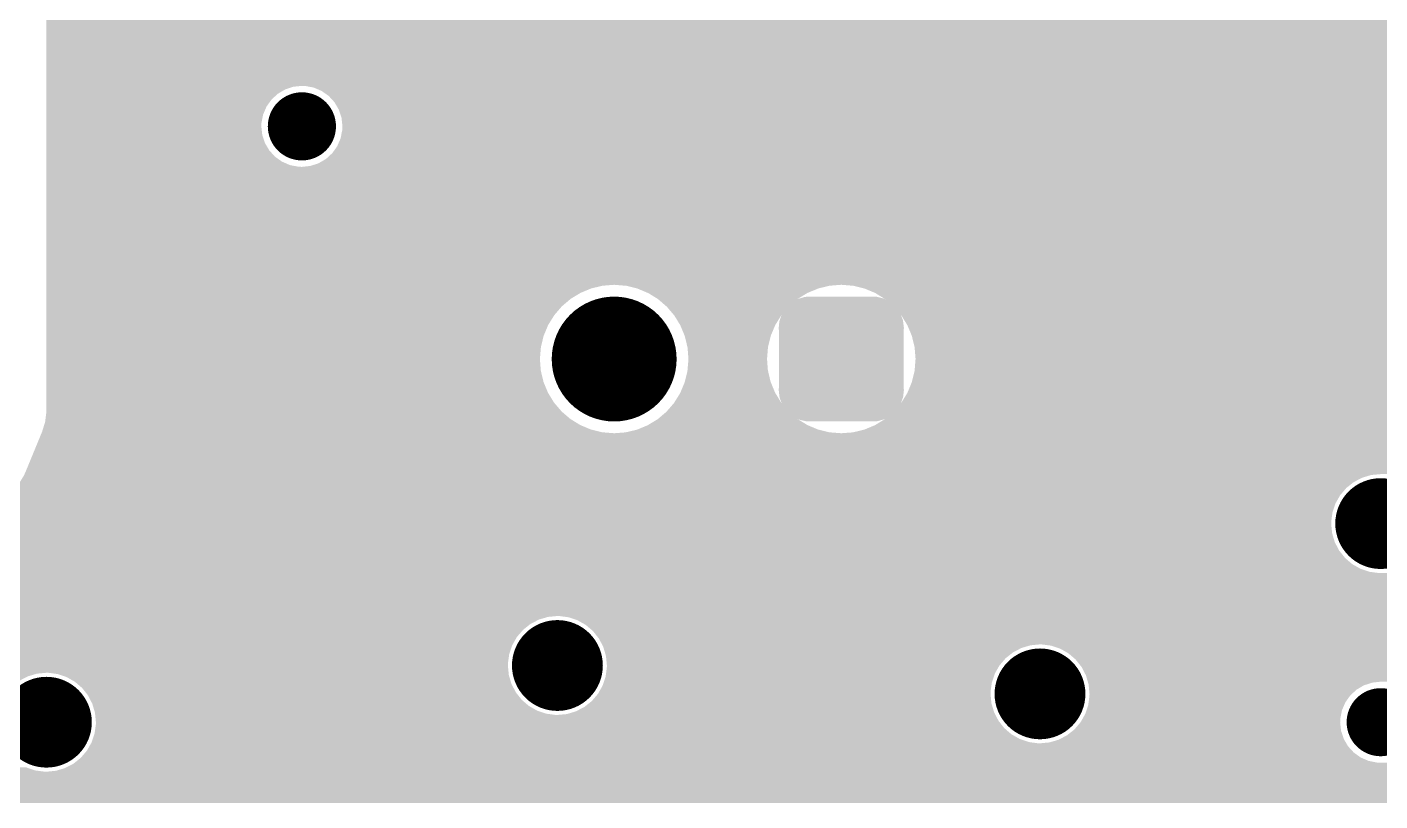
# Model space of a CAD drawing. Extents: x 295 to 953, y 10 to 290.
# Drawn here: x 672.87 to 697.84, y 159.76 to 174.05 of the extents above; entities that cross this region are included whole.
import ezdxf

# ---------------------------------------------------------------- set-up
doc = ezdxf.new("R2010")
doc.units = 0
doc.header["$LTSCALE"] = 5
doc.header["$MEASUREMENT"] = 0
doc.layers.get('0').update_dxf_attribs({"linetype": 'CONTINUOUS', "lineweight": 25})

msp = doc.modelspace()

# ---------------------------------------------------------------- linework, layer by layer
for points, const_width in [([(677.631, 172.219, 1), (678.26, 172.219, 1)], 0.629), ([(683.132, 167.923, 1), (684.284, 167.923, 1)], 1.153), ([(697.434, 164.885, 1), (698.272, 164.885, 1)], 0.838), ([(682.241, 162.265, 1), (683.08, 162.265, 1)], 0.838), ([(691.147, 161.741, 1), (691.985, 161.741, 1)], 0.838), ([(672.812, 161.218, 1), (673.65, 161.218, 1)], 0.838), ([(697.539, 161.218, 1), (698.167, 161.218, 1)], 0.629)]:
    msp.add_lwpolyline(points, format="xyb", close=True, dxfattribs=dict(const_width=const_width))
for points in [[(673.231, 173.656), (673.231, 174.449), (756.003, 173.656), (756.003, 174.449)], [(673.231, 173.64), (673.231, 173.656), (734.874, 173.64), (735.048, 173.656)], [(673.231, 173.59), (673.231, 173.64), (734.706, 173.59), (734.874, 173.64)], [(673.231, 173.51), (673.231, 173.59), (734.551, 173.51), (734.706, 173.59)], [(673.231, 173.491), (673.231, 173.51), (734.528, 173.491), (734.551, 173.51)], [(673.231, 173.474), (673.231, 173.491), (727.556, 173.474), (727.714, 173.491)], [(673.231, 173.425), (673.231, 173.474), (727.406, 173.425), (727.556, 173.474)], [(673.231, 173.345), (673.231, 173.425), (727.27, 173.345), (727.406, 173.425)], [(673.231, 173.238), (673.231, 173.345), (727.153, 173.238), (727.27, 173.345)], [(673.231, 173.109), (673.231, 173.238), (727.061, 173.109), (727.153, 173.238)], [(673.231, 172.967), (673.231, 173.109), (727, 172.967), (727.061, 173.109)], [(673.231, 172.95), (673.231, 172.967), (677.788, 172.95), (677.946, 172.967)], [(673.231, 172.901), (673.231, 172.95), (677.638, 172.901), (677.788, 172.95)], [(673.231, 172.821), (673.231, 172.901), (677.502, 172.821), (677.638, 172.901)], [(673.231, 172.714), (673.231, 172.821), (677.385, 172.714), (677.502, 172.821)], [(678.011, 172.964), (677.946, 172.967), (726.999, 172.964), (727, 172.967)], [(678.167, 172.934), (678.013, 172.964), (726.993, 172.934), (726.999, 172.964)], [(678.312, 172.871), (678.167, 172.934), (726.981, 172.871), (726.993, 172.934)], [(678.4, 172.809), (678.312, 172.871), (726.969, 172.809), (726.981, 172.871)], [(678.441, 172.78), (678.4, 172.809), (726.967, 172.78), (726.969, 172.809)], [(678.475, 172.743), (678.441, 172.78), (726.966, 172.743), (726.967, 172.78)], [(673.231, 172.585), (673.231, 172.714), (677.293, 172.585), (677.385, 172.714)], [(673.231, 172.44), (673.231, 172.585), (677.231, 172.44), (677.293, 172.585)], [(678.548, 172.663), (678.475, 172.743), (726.974, 172.663), (726.966, 172.743)], [(678.593, 172.586), (678.548, 172.663), (726.982, 172.586), (726.974, 172.663)], [(678.628, 172.526), (678.593, 172.586), (727.002, 172.526), (726.982, 172.586)], [(678.658, 172.435), (678.628, 172.526), (727.032, 172.435), (727.002, 172.526)], [(673.231, 172.285), (673.231, 172.44), (677.2, 172.285), (677.231, 172.44)], [(673.231, 172.219), (673.231, 172.285), (677.197, 172.219), (677.2, 172.285)], [(678.677, 172.376), (678.658, 172.435), (727.066, 172.376), (727.032, 172.435)], [(678.685, 172.299), (678.677, 172.376), (727.112, 172.299), (727.066, 172.376)], [(678.694, 172.219), (678.685, 172.299), (727.185, 172.219), (727.112, 172.299)], [(673.231, 172.062), (673.231, 172.219), (677.214, 172.062), (677.197, 172.219)], [(673.231, 171.911), (673.231, 172.062), (677.264, 171.911), (677.214, 172.062)], [(678.66, 171.998), (678.666, 172.028), (727.647, 171.998), (727.493, 172.028)], [(678.666, 172.028), (678.678, 172.091), (727.493, 172.028), (727.347, 172.091)], [(678.678, 172.091), (678.691, 172.153), (727.347, 172.091), (727.259, 172.153)], [(678.691, 172.153), (678.692, 172.182), (727.259, 172.153), (727.218, 172.182)], [(678.692, 172.182), (678.694, 172.219), (727.218, 172.182), (727.185, 172.219)], [(673.231, 171.775), (673.231, 171.911), (677.344, 171.775), (677.264, 171.911)], [(673.231, 171.658), (673.231, 171.775), (677.45, 171.658), (677.344, 171.775)], [(678.506, 171.724), (678.581, 171.829), (756.003, 171.724), (756.003, 171.829)], [(678.581, 171.829), (678.582, 171.83), (735.048, 171.829), (735.014, 171.83)], [(678.582, 171.83), (678.598, 171.853), (735.014, 171.83), (734.844, 171.853)], [(678.598, 171.853), (678.622, 171.909), (734.84, 171.853), (734.675, 171.909)], [(678.598, 171.853), (678.598, 171.853), (734.844, 171.853), (734.84, 171.853)], [(678.622, 171.909), (678.659, 171.995), (734.675, 171.909), (734.524, 171.995)], [(678.659, 171.995), (678.66, 171.998), (727.714, 171.995), (727.648, 171.998)], [(678.66, 171.998), (678.66, 171.998), (727.648, 171.998), (727.647, 171.998)], [(673.231, 171.567), (673.231, 171.658), (677.579, 171.567), (677.45, 171.658)], [(673.231, 171.504), (673.231, 171.567), (677.725, 171.504), (677.579, 171.567)], [(678.124, 171.495), (678.253, 171.537), (738.373, 171.495), (738.517, 171.537)], [(678.253, 171.537), (678.265, 171.544), (738.517, 171.537), (738.541, 171.544)], [(678.265, 171.544), (678.294, 171.561), (738.541, 171.544), (738.715, 171.561)], [(678.294, 171.561), (678.39, 171.617), (756.003, 171.561), (756.003, 171.617)], [(678.39, 171.617), (678.506, 171.724), (756.003, 171.617), (756.003, 171.724)], [(673.231, 171.474), (673.231, 171.504), (677.88, 171.474), (677.725, 171.504)], [(673.231, 171.471), (673.231, 171.474), (677.946, 171.471), (677.88, 171.474)], [(673.231, 171.414), (673.231, 171.471), (738.218, 171.414), (738.328, 171.471)], [(673.231, 171.305), (673.231, 171.414), (738.081, 171.305), (738.218, 171.414)], [(673.231, 171.173), (673.231, 171.305), (737.968, 171.173), (738.081, 171.305)], [(677.946, 171.471), (678.103, 171.488), (738.328, 171.471), (738.36, 171.488)], [(678.103, 171.488), (678.124, 171.495), (738.36, 171.488), (738.373, 171.495)], [(673.231, 171.021), (673.231, 171.173), (737.881, 171.021), (737.968, 171.173)], [(673.231, 170.855), (673.231, 171.021), (737.825, 170.855), (737.881, 171.021)], [(673.231, 170.682), (673.231, 170.855), (737.802, 170.682), (737.825, 170.855)], [(673.231, 170.647), (673.231, 170.682), (737.801, 170.647), (737.802, 170.682)], [(673.231, 170.473), (673.231, 170.647), (737.818, 170.473), (737.801, 170.647)], [(673.231, 170.306), (673.231, 170.473), (737.868, 170.306), (737.818, 170.473)], [(673.231, 170.151), (673.231, 170.306), (737.948, 170.151), (737.868, 170.306)], [(673.231, 170.014), (673.231, 170.151), (738.057, 170.014), (737.948, 170.151)], [(673.231, 169.9), (673.231, 170.014), (738.19, 169.9), (738.057, 170.014)], [(673.231, 169.813), (673.231, 169.9), (738.342, 169.813), (738.19, 169.9)], [(673.231, 169.758), (673.231, 169.813), (738.507, 169.758), (738.342, 169.813)], [(673.231, 169.734), (673.231, 169.758), (738.681, 169.734), (738.507, 169.758)], [(673.231, 169.465), (673.231, 169.734), (756.003, 169.465), (756.003, 169.734)], [(673.231, 169.734), (673.231, 169.734), (738.715, 169.734), (738.681, 169.734)], [(673.231, 169.449), (673.231, 169.465), (718.634, 169.449), (718.808, 169.465)], [(673.231, 169.399), (673.231, 169.449), (718.466, 169.399), (718.634, 169.449)], [(673.231, 169.319), (673.231, 169.399), (718.311, 169.319), (718.466, 169.399)], [(673.231, 169.294), (673.231, 169.319), (718.28, 169.294), (718.311, 169.319)], [(673.231, 169.277), (673.231, 169.294), (683.495, 169.277), (683.708, 169.294)], [(673.231, 169.227), (673.231, 169.277), (683.286, 169.227), (683.495, 169.277)], [(683.913, 169.277), (683.708, 169.294), (687.686, 169.277), (687.899, 169.294)], [(683.93, 169.276), (683.913, 169.277), (687.68, 169.276), (687.686, 169.277)], [(684.127, 169.227), (683.93, 169.276), (687.477, 169.227), (687.68, 169.276)], [(688.121, 169.276), (687.899, 169.294), (718.257, 169.276), (718.28, 169.294)], [(688.329, 169.224), (688.121, 169.276), (718.192, 169.224), (718.257, 169.276)], [(673.231, 169.145), (673.231, 169.227), (683.088, 169.145), (683.286, 169.227)], [(673.231, 169.034), (673.231, 169.145), (682.905, 169.034), (683.088, 169.145)], [(673.231, 168.895), (673.231, 169.034), (682.742, 168.895), (682.905, 169.034)], [(684.138, 169.224), (684.127, 169.227), (687.471, 169.224), (687.477, 169.227)], [(684.326, 169.145), (684.138, 169.224), (687.279, 169.145), (687.471, 169.224)], [(684.336, 169.142), (684.326, 169.145), (687.273, 169.142), (687.279, 169.145)], [(684.51, 169.034), (684.336, 169.142), (687.096, 169.034), (687.273, 169.142)], [(684.518, 169.029), (684.51, 169.034), (687.091, 169.029), (687.096, 169.034)], [(684.673, 168.895), (684.518, 169.029), (686.933, 168.895), (687.091, 169.029)], [(686.997, 168.975), (687.098, 169.033), (688.805, 168.975), (688.696, 169.033)], [(687.098, 169.033), (687.123, 169.04), (688.696, 169.033), (688.683, 169.04)], [(687.123, 169.04), (687.231, 169.071), (688.683, 169.04), (688.559, 169.071)], [(687.231, 169.071), (687.307, 169.073), (688.559, 169.071), (688.548, 169.073)], [(687.307, 169.073), (687.37, 169.076), (688.548, 169.073), (688.428, 169.076)], [(688.364, 169.21), (688.329, 169.224), (718.174, 169.21), (718.192, 169.224)], [(688.527, 169.142), (688.364, 169.21), (718.115, 169.142), (718.174, 169.21)], [(688.631, 169.077), (688.527, 169.142), (718.06, 169.077), (718.115, 169.142)], [(688.709, 169.029), (688.631, 169.077), (718.033, 169.029), (718.06, 169.077)], [(688.829, 168.925), (688.709, 169.029), (717.974, 168.925), (718.033, 169.029)], [(673.231, 168.733), (673.231, 168.895), (682.603, 168.733), (682.742, 168.895)], [(684.68, 168.889), (684.673, 168.895), (686.928, 168.889), (686.933, 168.895)], [(684.813, 168.733), (684.68, 168.889), (686.794, 168.733), (686.928, 168.889)], [(686.802, 168.752), (686.813, 168.769), (688.994, 168.752), (688.988, 168.769)], [(686.813, 168.769), (686.877, 168.869), (688.988, 168.769), (688.919, 168.869)], [(686.877, 168.869), (686.892, 168.883), (688.919, 168.869), (688.909, 168.883)], [(686.892, 168.883), (686.977, 168.964), (688.909, 168.883), (688.818, 168.964)], [(686.977, 168.964), (686.997, 168.975), (688.818, 168.964), (688.805, 168.975)], [(688.871, 168.889), (688.829, 168.925), (717.962, 168.889), (717.974, 168.925)], [(688.981, 168.76), (688.871, 168.889), (717.918, 168.76), (717.962, 168.889)], [(673.231, 168.551), (673.231, 168.733), (682.49, 168.551), (682.603, 168.733)], [(673.231, 168.353), (673.231, 168.551), (682.407, 168.353), (682.49, 168.551)], [(684.819, 168.726), (684.813, 168.733), (686.789, 168.726), (686.794, 168.733)], [(684.926, 168.551), (684.819, 168.726), (686.681, 168.551), (686.789, 168.726)], [(684.93, 168.543), (684.926, 168.551), (686.678, 168.543), (686.681, 168.551)], [(685.009, 168.353), (684.93, 168.543), (686.598, 168.353), (686.678, 168.543)], [(686.745, 168.502), (686.757, 168.621), (689.054, 168.502), (689.039, 168.621)], [(686.757, 168.621), (686.763, 168.639), (689.039, 168.621), (689.037, 168.639)], [(686.763, 168.639), (686.802, 168.752), (689.037, 168.639), (688.994, 168.752)], [(689.01, 168.726), (688.981, 168.76), (717.914, 168.726), (717.918, 168.76)], [(689.095, 168.586), (689.01, 168.726), (717.895, 168.586), (717.914, 168.726)], [(689.116, 168.552), (689.095, 168.586), (717.894, 168.552), (717.895, 168.586)], [(689.121, 168.543), (689.116, 168.552), (717.895, 168.543), (717.894, 168.552)], [(689.19, 168.378), (689.121, 168.543), (717.911, 168.378), (717.895, 168.543)], [(673.231, 168.145), (673.231, 168.353), (682.356, 168.145), (682.407, 168.353)], [(685.012, 168.345), (685.009, 168.353), (686.596, 168.345), (686.598, 168.353)], [(685.06, 168.145), (685.012, 168.345), (686.547, 168.145), (686.596, 168.345)], [(686.747, 168.454), (686.745, 168.502), (689.052, 168.454), (689.054, 168.502)], [(686.747, 168.452), (686.747, 168.454), (689.052, 168.452), (689.052, 168.454)], [(686.747, 167.394), (686.747, 168.452), (689.052, 167.394), (689.052, 168.452)], [(689.203, 168.345), (689.19, 168.378), (717.921, 168.345), (717.911, 168.378)], [(689.235, 168.21), (689.203, 168.345), (717.96, 168.21), (717.921, 168.345)], [(673.231, 167.923), (673.231, 168.145), (682.338, 167.923), (682.356, 168.145)], [(685.062, 168.137), (685.06, 168.145), (686.546, 168.137), (686.547, 168.145)], [(685.079, 167.923), (685.062, 168.137), (686.529, 167.923), (686.546, 168.137)], [(689.253, 168.137), (689.235, 168.21), (717.999, 168.137), (717.96, 168.21)], [(689.259, 168.055), (689.253, 168.137), (718.041, 168.055), (717.999, 168.137)], [(689.27, 167.923), (689.259, 168.055), (718.146, 167.923), (718.041, 168.055)], [(673.231, 167.71), (673.231, 167.923), (682.354, 167.71), (682.338, 167.923)], [(685.061, 167.71), (685.079, 167.923), (686.545, 167.71), (686.529, 167.923)], [(689.253, 167.718), (689.26, 167.804), (718.434, 167.718), (718.282, 167.804)], [(689.26, 167.804), (689.269, 167.918), (718.282, 167.804), (718.15, 167.918)], [(689.269, 167.918), (689.27, 167.923), (718.15, 167.918), (718.146, 167.923)], [(673.231, 167.501), (673.231, 167.71), (682.404, 167.501), (682.354, 167.71)], [(685.011, 167.501), (685.061, 167.701), (686.595, 167.501), (686.548, 167.701)], [(685.061, 167.701), (685.061, 167.71), (686.548, 167.701), (686.545, 167.71)], [(689.2, 167.493), (689.236, 167.638), (756.003, 167.493), (756.003, 167.638)], [(689.236, 167.639), (689.242, 167.662), (718.773, 167.639), (718.6, 167.662)], [(689.236, 167.638), (689.236, 167.639), (718.808, 167.638), (718.773, 167.639)], [(689.242, 167.662), (689.252, 167.701), (718.6, 167.662), (718.484, 167.701)], [(689.252, 167.701), (689.253, 167.718), (718.484, 167.701), (718.434, 167.718)], [(673.231, 167.303), (673.231, 167.501), (682.486, 167.303), (682.404, 167.501)], [(673.231, 167.12), (673.231, 167.303), (682.597, 167.12), (682.486, 167.303)], [(684.818, 167.12), (684.927, 167.296), (686.788, 167.12), (686.682, 167.296)], [(684.927, 167.296), (684.93, 167.303), (686.682, 167.296), (686.677, 167.303)], [(684.93, 167.303), (685.009, 167.493), (686.677, 167.303), (686.599, 167.493)], [(685.009, 167.493), (685.011, 167.501), (686.599, 167.493), (686.595, 167.501)], [(686.745, 167.345), (686.747, 167.393), (689.054, 167.345), (689.052, 167.393)], [(686.759, 167.226), (686.745, 167.345), (689.041, 167.226), (689.054, 167.345)], [(686.747, 167.393), (686.747, 167.394), (689.052, 167.393), (689.052, 167.394)], [(689.005, 167.113), (689.118, 167.296), (756.003, 167.113), (756.003, 167.296)], [(689.118, 167.296), (689.2, 167.493), (756.003, 167.296), (756.003, 167.493)], [(673.231, 166.98), (673.231, 167.12), (682.717, 166.98), (682.597, 167.12)], [(684.679, 166.957), (684.814, 167.113), (686.927, 166.957), (686.794, 167.113)], [(684.814, 167.113), (684.818, 167.12), (686.794, 167.113), (686.788, 167.12)], [(686.761, 167.207), (686.759, 167.226), (689.035, 167.207), (689.041, 167.226)], [(686.804, 167.095), (686.761, 167.207), (688.997, 167.095), (689.035, 167.207)], [(686.81, 167.077), (686.804, 167.095), (688.986, 167.077), (688.997, 167.095)], [(686.879, 166.978), (686.81, 167.077), (688.922, 166.978), (688.986, 167.077)], [(688.865, 166.951), (689.005, 167.113), (756.003, 166.951), (756.003, 167.113)], [(673.207, 166.76), (673.214, 166.817), (682.992, 166.76), (682.899, 166.817)], [(673.214, 166.817), (673.23, 166.945), (682.899, 166.817), (682.75, 166.945)], [(673.23, 166.957), (673.231, 166.98), (682.736, 166.957), (682.717, 166.98)], [(673.23, 166.945), (673.23, 166.957), (682.75, 166.945), (682.736, 166.957)], [(684.334, 166.705), (684.511, 166.812), (687.272, 166.705), (687.098, 166.812)], [(684.511, 166.812), (684.517, 166.817), (687.098, 166.812), (687.09, 166.817)], [(684.517, 166.817), (684.674, 166.951), (687.09, 166.817), (686.934, 166.951)], [(684.674, 166.951), (684.679, 166.957), (686.934, 166.951), (686.927, 166.957)], [(686.889, 166.963), (686.879, 166.978), (688.906, 166.963), (688.922, 166.978)], [(686.98, 166.882), (686.889, 166.963), (688.821, 166.882), (688.906, 166.963)], [(686.993, 166.871), (686.98, 166.882), (688.801, 166.871), (688.821, 166.882)], [(687.102, 166.813), (686.993, 166.871), (688.701, 166.813), (688.801, 166.871)], [(687.116, 166.806), (687.102, 166.813), (688.675, 166.806), (688.701, 166.813)], [(687.24, 166.776), (687.116, 166.806), (688.567, 166.776), (688.675, 166.806)], [(687.25, 166.773), (687.24, 166.776), (688.492, 166.773), (688.567, 166.776)], [(687.37, 166.771), (687.25, 166.773), (688.428, 166.771), (688.492, 166.773)], [(688.519, 166.701), (688.702, 166.812), (756.003, 166.701), (756.003, 166.812)], [(688.702, 166.812), (688.865, 166.951), (756.003, 166.812), (756.003, 166.951)], [(672.846, 165.839), (673.14, 166.553), (756.003, 165.839), (756.003, 166.553)], [(673.14, 166.553), (673.147, 166.571), (683.708, 166.553), (683.486, 166.571)], [(673.147, 166.571), (673.152, 166.581), (683.486, 166.571), (683.446, 166.581)], [(673.152, 166.581), (673.164, 166.622), (683.446, 166.581), (683.278, 166.622)], [(673.164, 166.622), (673.19, 166.705), (683.278, 166.622), (683.081, 166.705)], [(673.19, 166.705), (673.207, 166.76), (683.081, 166.705), (682.992, 166.76)], [(683.708, 166.553), (683.922, 166.569), (687.899, 166.553), (687.694, 166.569)], [(683.922, 166.569), (683.927, 166.571), (687.694, 166.569), (687.677, 166.571)], [(683.927, 166.571), (684.13, 166.619), (687.677, 166.571), (687.48, 166.619)], [(684.13, 166.619), (684.137, 166.622), (687.48, 166.619), (687.469, 166.622)], [(684.137, 166.622), (684.328, 166.701), (687.469, 166.622), (687.281, 166.701)], [(684.328, 166.701), (684.334, 166.705), (687.281, 166.701), (687.272, 166.705)], [(687.899, 166.553), (688.113, 166.569), (756.003, 166.553), (756.003, 166.569)], [(688.113, 166.569), (688.321, 166.619), (756.003, 166.569), (756.003, 166.619)], [(688.321, 166.619), (688.519, 166.701), (756.003, 166.619), (756.003, 166.701)], [(672.814, 165.77), (672.82, 165.782), (697.638, 165.77), (697.679, 165.782)], [(672.82, 165.782), (672.827, 165.798), (697.679, 165.782), (697.853, 165.798)], [(672.827, 165.798), (672.846, 165.839), (756.003, 165.798), (756.003, 165.839)], [(672.59, 165.471), (672.655, 165.543), (697.158, 165.471), (697.219, 165.543)], [(672.655, 165.543), (672.716, 165.61), (697.219, 165.543), (697.304, 165.61)], [(672.716, 165.61), (672.741, 165.651), (697.304, 165.61), (697.356, 165.651)], [(672.741, 165.651), (672.791, 165.732), (697.356, 165.651), (697.511, 165.732)], [(672.791, 165.732), (672.814, 165.77), (697.511, 165.732), (697.638, 165.77)], [(672.276, 165.27), (672.443, 165.356), (697.026, 165.27), (697.075, 165.356)], [(672.443, 165.356), (672.512, 165.41), (697.075, 165.356), (697.105, 165.41)], [(672.512, 165.41), (672.59, 165.471), (697.105, 165.41), (697.158, 165.471)], [(671.535, 164.964), (671.846, 165.092), (696.946, 164.964), (696.963, 165.092)], [(671.846, 165.092), (672.248, 165.258), (696.963, 165.092), (697.019, 165.258)], [(672.248, 165.258), (672.276, 165.27), (697.019, 165.258), (697.026, 165.27)], [(641.814, 164.711), (641.861, 164.822), (696.956, 164.711), (696.945, 164.822)], [(641.861, 164.822), (642.009, 164.885), (696.945, 164.822), (696.939, 164.885)], [(671.135, 164.885), (671.322, 164.901), (696.939, 164.885), (696.94, 164.901)], [(671.322, 164.901), (671.386, 164.919), (696.94, 164.901), (696.94, 164.919)], [(671.386, 164.919), (671.502, 164.951), (696.94, 164.919), (696.944, 164.951)], [(671.502, 164.951), (671.535, 164.964), (696.944, 164.951), (696.946, 164.964)], [(641.798, 164.673), (641.814, 164.711), (696.967, 164.673), (696.956, 164.711)], [(641.798, 164.543), (641.798, 164.673), (697.005, 164.543), (696.967, 164.673)], [(641.798, 164.48), (641.798, 164.543), (697.038, 164.48), (697.005, 164.543)], [(667.848, 164.477), (667.782, 164.48), (697.04, 164.477), (697.038, 164.48)], [(668.003, 164.447), (667.848, 164.477), (697.055, 164.447), (697.04, 164.477)], [(668.141, 164.388), (668.003, 164.447), (697.086, 164.388), (697.055, 164.447)], [(668.149, 164.384), (668.141, 164.388), (697.089, 164.384), (697.086, 164.388)], [(668.278, 164.293), (668.149, 164.384), (697.162, 164.293), (697.089, 164.384)], [(668.316, 164.251), (668.278, 164.293), (697.195, 164.251), (697.162, 164.293)], [(668.384, 164.176), (668.316, 164.251), (697.282, 164.176), (697.195, 164.251)], [(668.407, 164.137), (668.384, 164.176), (697.327, 164.137), (697.282, 164.176)], [(668.458, 164.051), (668.407, 164.137), (697.479, 164.051), (697.327, 164.137)], [(668.464, 164.04), (668.458, 164.051), (697.513, 164.04), (697.479, 164.051)], [(668.479, 163.995), (668.464, 164.04), (697.645, 163.995), (697.513, 164.04)], [(668.487, 163.972), (668.479, 163.995), (697.818, 163.972), (697.645, 163.995)], [(668.487, 163.971), (668.487, 163.972), (697.853, 163.971), (697.818, 163.972)], [(668.505, 163.915), (668.487, 163.971), (715.221, 163.915), (715.316, 163.971)], [(668.514, 163.889), (668.505, 163.915), (715.192, 163.889), (715.221, 163.915)], [(668.522, 163.808), (668.514, 163.889), (715.104, 163.808), (715.192, 163.889)], [(668.531, 163.732), (668.522, 163.808), (715.05, 163.732), (715.104, 163.808)], [(668.497, 163.511), (668.502, 163.534), (714.945, 163.511), (714.95, 163.534)], [(668.502, 163.534), (668.528, 163.666), (714.95, 163.534), (715.007, 163.666)], [(668.528, 163.679), (668.531, 163.732), (715.012, 163.679), (715.05, 163.732)], [(668.528, 163.666), (668.528, 163.679), (715.007, 163.666), (715.012, 163.679)], [(668.343, 163.237), (668.397, 163.313), (714.925, 163.237), (714.916, 163.313)], [(668.397, 163.313), (668.435, 163.366), (714.916, 163.313), (714.919, 163.366)], [(668.435, 163.366), (668.44, 163.379), (714.919, 163.366), (714.919, 163.379)], [(668.44, 163.379), (668.497, 163.511), (714.919, 163.379), (714.945, 163.511)], [(667.94, 163.001), (668.035, 163.032), (682.124, 163.001), (682.164, 163.032)], [(668.035, 163.032), (668.09, 163.05), (682.164, 163.032), (682.199, 163.05)], [(668.09, 163.05), (668.197, 163.113), (682.199, 163.05), (682.319, 163.113)], [(668.197, 163.113), (668.226, 163.13), (682.319, 163.113), (682.378, 163.13)], [(668.226, 163.13), (668.262, 163.162), (682.378, 163.13), (682.486, 163.162)], [(668.262, 163.162), (668.28, 163.179), (682.486, 163.162), (682.66, 163.179)], [(668.28, 163.179), (668.343, 163.237), (714.931, 163.179), (714.925, 163.237)], [(682.695, 163.178), (682.66, 163.179), (714.931, 163.178), (714.931, 163.179)], [(682.862, 163.156), (682.695, 163.178), (714.933, 163.156), (714.931, 163.178)], [(682.868, 163.155), (682.862, 163.156), (714.933, 163.155), (714.933, 163.156)], [(683.034, 163.099), (682.868, 163.155), (714.952, 163.099), (714.933, 163.155)], [(683.186, 163.013), (683.034, 163.099), (714.98, 163.013), (714.952, 163.099)], [(641.798, 162.923), (641.798, 162.984), (682.027, 162.923), (682.103, 162.984)], [(641.798, 162.791), (641.798, 162.923), (681.913, 162.791), (682.027, 162.923)], [(641.798, 162.639), (641.798, 162.791), (681.827, 162.639), (681.913, 162.791)], [(667.782, 162.984), (667.94, 163.001), (682.103, 162.984), (682.124, 163.001)], [(683.194, 163.006), (683.186, 163.013), (714.983, 163.006), (714.98, 163.013)], [(683.319, 162.899), (683.194, 163.006), (715.045, 162.899), (714.983, 163.006)], [(683.342, 162.869), (683.319, 162.899), (715.063, 162.869), (715.045, 162.899)], [(683.427, 162.762), (683.342, 162.869), (715.16, 162.762), (715.063, 162.869)], [(641.798, 162.473), (641.798, 162.639), (681.771, 162.473), (681.827, 162.639)], [(683.432, 162.752), (683.427, 162.762), (715.169, 162.752), (715.16, 162.762)], [(683.48, 162.661), (683.432, 162.752), (715.298, 162.661), (715.169, 162.752)], [(683.483, 162.655), (683.48, 162.661), (715.312, 162.655), (715.298, 162.661)], [(683.492, 162.638), (683.483, 162.655), (691.392, 162.638), (691.566, 162.655)], [(683.508, 162.607), (683.492, 162.638), (691.286, 162.607), (691.392, 162.638)], [(683.513, 162.589), (683.508, 162.607), (691.225, 162.589), (691.286, 162.607)], [(683.537, 162.508), (683.513, 162.589), (691.07, 162.508), (691.225, 162.589)], [(691.601, 162.654), (691.566, 162.655), (715.313, 162.654), (715.312, 162.655)], [(691.774, 162.631), (691.601, 162.654), (715.367, 162.631), (715.313, 162.654)], [(691.871, 162.598), (691.774, 162.631), (715.444, 162.598), (715.367, 162.631)], [(691.94, 162.575), (691.871, 162.598), (715.561, 162.575), (715.444, 162.598)], [(691.953, 162.568), (691.94, 162.575), (715.599, 162.568), (715.561, 162.575)], [(691.958, 162.565), (691.953, 162.568), (715.665, 162.565), (715.599, 162.568)], [(692.092, 162.489), (691.958, 162.565), (756.003, 162.489), (756.003, 162.565)], [(641.798, 162.3), (641.798, 162.473), (681.747, 162.3), (681.771, 162.473)], [(641.798, 162.265), (641.798, 162.3), (681.747, 162.265), (681.747, 162.3)], [(683.557, 162.439), (683.537, 162.508), (690.983, 162.439), (691.07, 162.508)], [(683.561, 162.4), (683.557, 162.439), (690.933, 162.4), (690.983, 162.439)], [(683.574, 162.267), (683.561, 162.4), (690.819, 162.267), (690.933, 162.4)], [(692.224, 162.375), (692.092, 162.489), (756.003, 162.375), (756.003, 162.489)], [(692.333, 162.238), (692.224, 162.375), (756.003, 162.238), (756.003, 162.375)], [(641.798, 162.131), (641.798, 162.265), (681.76, 162.131), (681.747, 162.265)], [(641.798, 162.114), (641.798, 162.131), (673.057, 162.114), (673.231, 162.131)], [(641.798, 162.065), (641.798, 162.114), (672.889, 162.065), (673.057, 162.114)], [(641.798, 161.984), (641.798, 162.065), (672.734, 161.984), (672.889, 162.065)], [(673.438, 162.107), (673.265, 162.131), (681.762, 162.107), (681.76, 162.131)], [(673.486, 162.091), (673.438, 162.107), (681.764, 162.091), (681.762, 162.107)], [(673.604, 162.051), (673.486, 162.091), (681.775, 162.051), (681.764, 162.091)], [(673.756, 161.965), (673.604, 162.051), (681.801, 161.965), (681.775, 162.051)], [(683.514, 161.949), (683.55, 162.058), (690.677, 161.949), (690.713, 162.058)], [(683.55, 162.058), (683.558, 162.115), (690.713, 162.058), (690.732, 162.115)], [(683.558, 162.115), (683.573, 162.231), (690.732, 162.115), (690.798, 162.231)], [(683.573, 162.231), (683.574, 162.265), (690.798, 162.231), (690.818, 162.265)], [(683.574, 162.265), (683.574, 162.267), (690.818, 162.265), (690.819, 162.267)], [(692.414, 162.083), (692.333, 162.238), (756.003, 162.083), (756.003, 162.238)], [(692.448, 161.966), (692.414, 162.083), (756.003, 161.966), (756.003, 162.083)], [(673.804, 161.924), (673.756, 161.965), (681.813, 161.924), (681.801, 161.965)], [(673.889, 161.851), (673.804, 161.924), (681.851, 161.851), (681.813, 161.924)], [(673.955, 161.769), (673.889, 161.851), (681.894, 161.769), (681.851, 161.851)], [(683.409, 161.741), (683.428, 161.776), (690.653, 161.741), (690.653, 161.776)], [(683.428, 161.776), (683.494, 161.892), (690.653, 161.776), (690.669, 161.892)], [(683.494, 161.892), (683.514, 161.949), (690.669, 161.892), (690.677, 161.949)], [(692.453, 161.949), (692.448, 161.966), (697.696, 161.949), (697.853, 161.966)], [(692.463, 161.915), (692.453, 161.949), (697.594, 161.915), (697.696, 161.949)], [(692.465, 161.9), (692.463, 161.915), (697.545, 161.9), (697.594, 161.915)], [(692.472, 161.82), (692.465, 161.9), (697.409, 161.82), (697.545, 161.9)], [(692.48, 161.741), (692.472, 161.82), (697.323, 161.741), (697.409, 161.82)], [(673.997, 161.714), (673.955, 161.769), (681.937, 161.714), (681.894, 161.769)], [(674.04, 161.632), (673.997, 161.714), (682.002, 161.632), (681.937, 161.714)], [(674.078, 161.559), (674.04, 161.632), (682.087, 161.559), (682.002, 161.632)], [(674.09, 161.518), (674.078, 161.559), (682.135, 161.518), (682.087, 161.559)], [(683.157, 161.499), (683.244, 161.567), (690.69, 161.499), (690.669, 161.567)], [(683.244, 161.567), (683.294, 161.607), (690.669, 161.567), (690.666, 161.607)], [(683.294, 161.607), (683.408, 161.74), (690.666, 161.607), (690.653, 161.74)], [(683.408, 161.74), (683.409, 161.741), (690.653, 161.74), (690.653, 161.741)], [(692.424, 161.439), (692.456, 161.534), (697.138, 161.439), (697.179, 161.534)], [(692.456, 161.534), (692.463, 161.584), (697.179, 161.534), (697.201, 161.584)], [(692.463, 161.584), (692.479, 161.707), (697.201, 161.584), (697.288, 161.707)], [(692.479, 161.713), (692.48, 161.741), (697.292, 161.713), (697.323, 161.741)], [(692.479, 161.707), (692.479, 161.713), (697.288, 161.707), (697.292, 161.713)], [(674.116, 161.431), (674.09, 161.518), (682.287, 161.431), (682.135, 161.518)], [(674.128, 161.392), (674.116, 161.431), (682.405, 161.392), (682.287, 161.431)], [(674.129, 161.376), (674.128, 161.392), (682.453, 161.376), (682.405, 161.392)], [(674.131, 161.352), (674.129, 161.376), (682.626, 161.352), (682.453, 161.376)], [(674.142, 161.245), (674.131, 161.352), (690.8, 161.245), (690.744, 161.352)], [(674.131, 161.352), (674.131, 161.352), (682.66, 161.352), (682.626, 161.352)], [(682.66, 161.352), (682.834, 161.368), (690.744, 161.352), (690.735, 161.368)], [(682.834, 161.368), (682.941, 161.4), (690.735, 161.368), (690.719, 161.4)], [(682.941, 161.4), (683.002, 161.418), (690.719, 161.4), (690.714, 161.418)], [(683.002, 161.418), (683.157, 161.499), (690.714, 161.418), (690.69, 161.499)], [(692.315, 161.218), (692.352, 161.283), (697.105, 161.218), (697.108, 161.283)], [(692.352, 161.283), (692.4, 161.368), (697.108, 161.283), (697.124, 161.368)], [(692.4, 161.368), (692.424, 161.439), (697.124, 161.368), (697.138, 161.439)], [(674.12, 161.01), (674.134, 161.108), (691.022, 161.01), (690.908, 161.108)], [(674.134, 161.108), (674.144, 161.183), (690.908, 161.108), (690.848, 161.183)], [(674.144, 161.218), (674.142, 161.245), (690.821, 161.218), (690.8, 161.245)], [(674.144, 161.183), (674.144, 161.218), (690.848, 161.183), (690.821, 161.218)], [(692.063, 160.975), (692.171, 161.06), (697.15, 160.975), (697.121, 161.06)], [(692.171, 161.06), (692.2, 161.083), (697.121, 161.06), (697.119, 161.083)], [(692.2, 161.083), (692.314, 161.216), (697.119, 161.083), (697.105, 161.216)], [(692.314, 161.216), (692.315, 161.218), (697.105, 161.216), (697.105, 161.218)], [(674.024, 160.774), (674.055, 160.828), (697.251, 160.774), (697.219, 160.828)], [(674.055, 160.828), (674.056, 160.828), (691.566, 160.828), (691.532, 160.828)], [(674.056, 160.828), (674.065, 160.844), (691.532, 160.828), (691.415, 160.844)], [(674.065, 160.844), (674.067, 160.852), (691.415, 160.844), (691.359, 160.852)], [(674.067, 160.852), (674.086, 160.908), (691.359, 160.852), (691.193, 160.908)], [(674.086, 160.908), (674.115, 160.994), (691.193, 160.908), (691.041, 160.994)], [(674.115, 160.994), (674.12, 161.01), (691.041, 160.994), (691.022, 161.01)], [(691.566, 160.828), (691.74, 160.845), (697.219, 160.828), (697.209, 160.845)], [(691.74, 160.845), (691.908, 160.894), (697.209, 160.845), (697.18, 160.894)], [(691.908, 160.894), (691.939, 160.91), (697.18, 160.894), (697.171, 160.91)], [(691.939, 160.91), (692.063, 160.975), (697.171, 160.91), (697.15, 160.975)], [(673.793, 160.503), (673.864, 160.559), (697.632, 160.503), (697.5, 160.559)], [(673.864, 160.559), (673.869, 160.565), (697.5, 160.559), (697.486, 160.565)], [(673.869, 160.565), (673.948, 160.657), (697.486, 160.565), (697.358, 160.657)], [(673.948, 160.657), (673.978, 160.692), (697.358, 160.657), (697.325, 160.692)], [(673.978, 160.692), (674.024, 160.774), (697.325, 160.692), (697.251, 160.774)], [(643.577, 160.328), (643.559, 160.384), (673.023, 160.328), (672.857, 160.384)], [(643.577, 160.327), (643.577, 160.328), (673.029, 160.327), (673.023, 160.328)], [(643.58, 160.305), (643.577, 160.327), (673.196, 160.305), (673.029, 160.327)], [(643.58, 160.304), (643.58, 160.305), (673.231, 160.304), (673.196, 160.305)], [(643.581, 160.289), (643.58, 160.304), (753.093, 160.289), (753.085, 160.304)], [(666.172, 160.286), (666.106, 160.289), (753.094, 160.286), (753.093, 160.289)], [(666.327, 160.256), (666.172, 160.286), (753.11, 160.256), (753.094, 160.286)], [(673.231, 160.304), (673.405, 160.321), (753.085, 160.304), (753.076, 160.321)], [(673.405, 160.321), (673.511, 160.352), (753.076, 160.321), (753.06, 160.352)], [(673.511, 160.352), (673.572, 160.37), (753.06, 160.352), (753.055, 160.37)], [(673.572, 160.37), (673.728, 160.451), (753.055, 160.37), (753.031, 160.451)], [(673.728, 160.451), (673.751, 160.469), (753.031, 160.451), (753.025, 160.469)], [(673.751, 160.469), (673.755, 160.472), (697.853, 160.469), (697.787, 160.472)], [(673.755, 160.472), (673.793, 160.503), (697.787, 160.472), (697.632, 160.503)], [(666.464, 160.197), (666.327, 160.256), (753.141, 160.197), (753.11, 160.256)], [(666.472, 160.193), (666.464, 160.197), (753.143, 160.193), (753.141, 160.197)], [(666.601, 160.102), (666.472, 160.193), (753.216, 160.102), (753.143, 160.193)], [(666.64, 160.06), (666.601, 160.102), (753.249, 160.06), (753.216, 160.102)], [(666.708, 159.985), (666.64, 160.06), (753.337, 159.985), (753.249, 160.06)], [(666.731, 159.946), (666.708, 159.985), (753.382, 159.946), (753.337, 159.985)], [(666.775, 159.87), (666.731, 159.946), (753.516, 159.87), (753.382, 159.946)], [(666.785, 159.853), (666.775, 159.87), (715.507, 159.853), (715.665, 159.87)], [(666.788, 159.849), (666.785, 159.853), (715.493, 159.849), (715.507, 159.853)], [(666.803, 159.804), (666.788, 159.849), (715.357, 159.804), (715.493, 159.849)], [(666.829, 159.724), (666.803, 159.804), (715.221, 159.724), (715.357, 159.804)]]:
    msp.add_solid(points)

doc.saveas('drawing.dxf')
